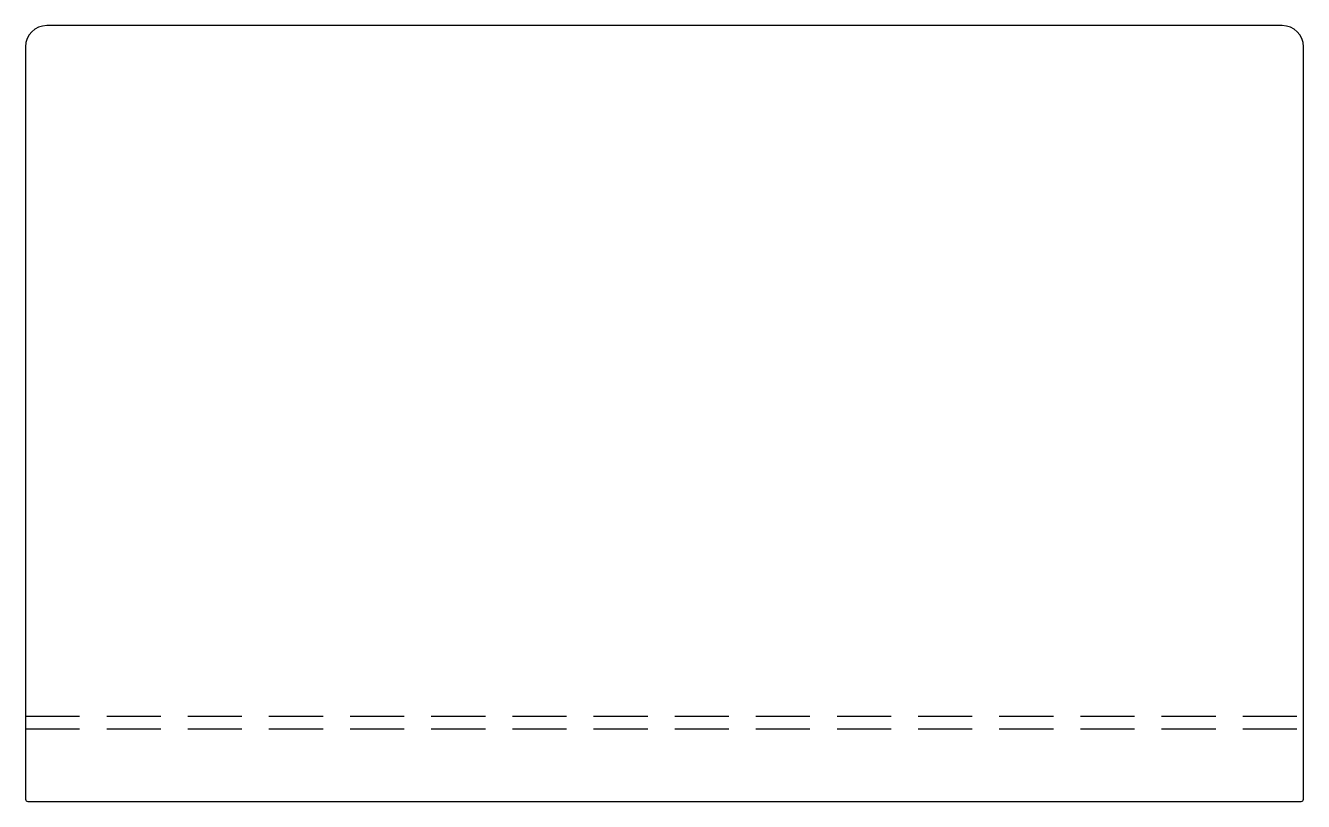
# Model space of a CAD drawing. Extents: x 0 to 300, y 0 to 182.
import ezdxf

# ---------------------------------------------------------------- set-up
doc = ezdxf.new("R2010")
doc.units = 0
doc.header["$MEASUREMENT"] = 0
doc.linetypes.add('DASHED', pattern=[19.05, 12.7, -6.35])
doc.layers.get('0').update_dxf_attribs({"linetype": 'CONTINUOUS'})

msp = doc.modelspace()

# ---------------------------------------------------------------- linework, layer by layer
for p, q in [((295, 182), (5, 182)), ((0, 177), (0, 0.5)), ((300, 0.5), (300, 177)), ((0.5, 0), (299.5, 0))]:
    msp.add_line(p, q)
at = {"linetype": 'DASHED'}
for p, q in [((0, 20), (300, 20)), ((0, 17), (300, 17))]:
    msp.add_line(p, q, dxfattribs=at)
for centre, radius, start, end in [((5, 177), 5, 90, 180), ((295, 177), 5, 0, 90), ((0.5, 0.5), 0.5, 180, 270), ((299.5, 0.5), 0.5, 270, 0)]:
    msp.add_arc(centre, radius, start, end)

doc.saveas('drawing.dxf')
